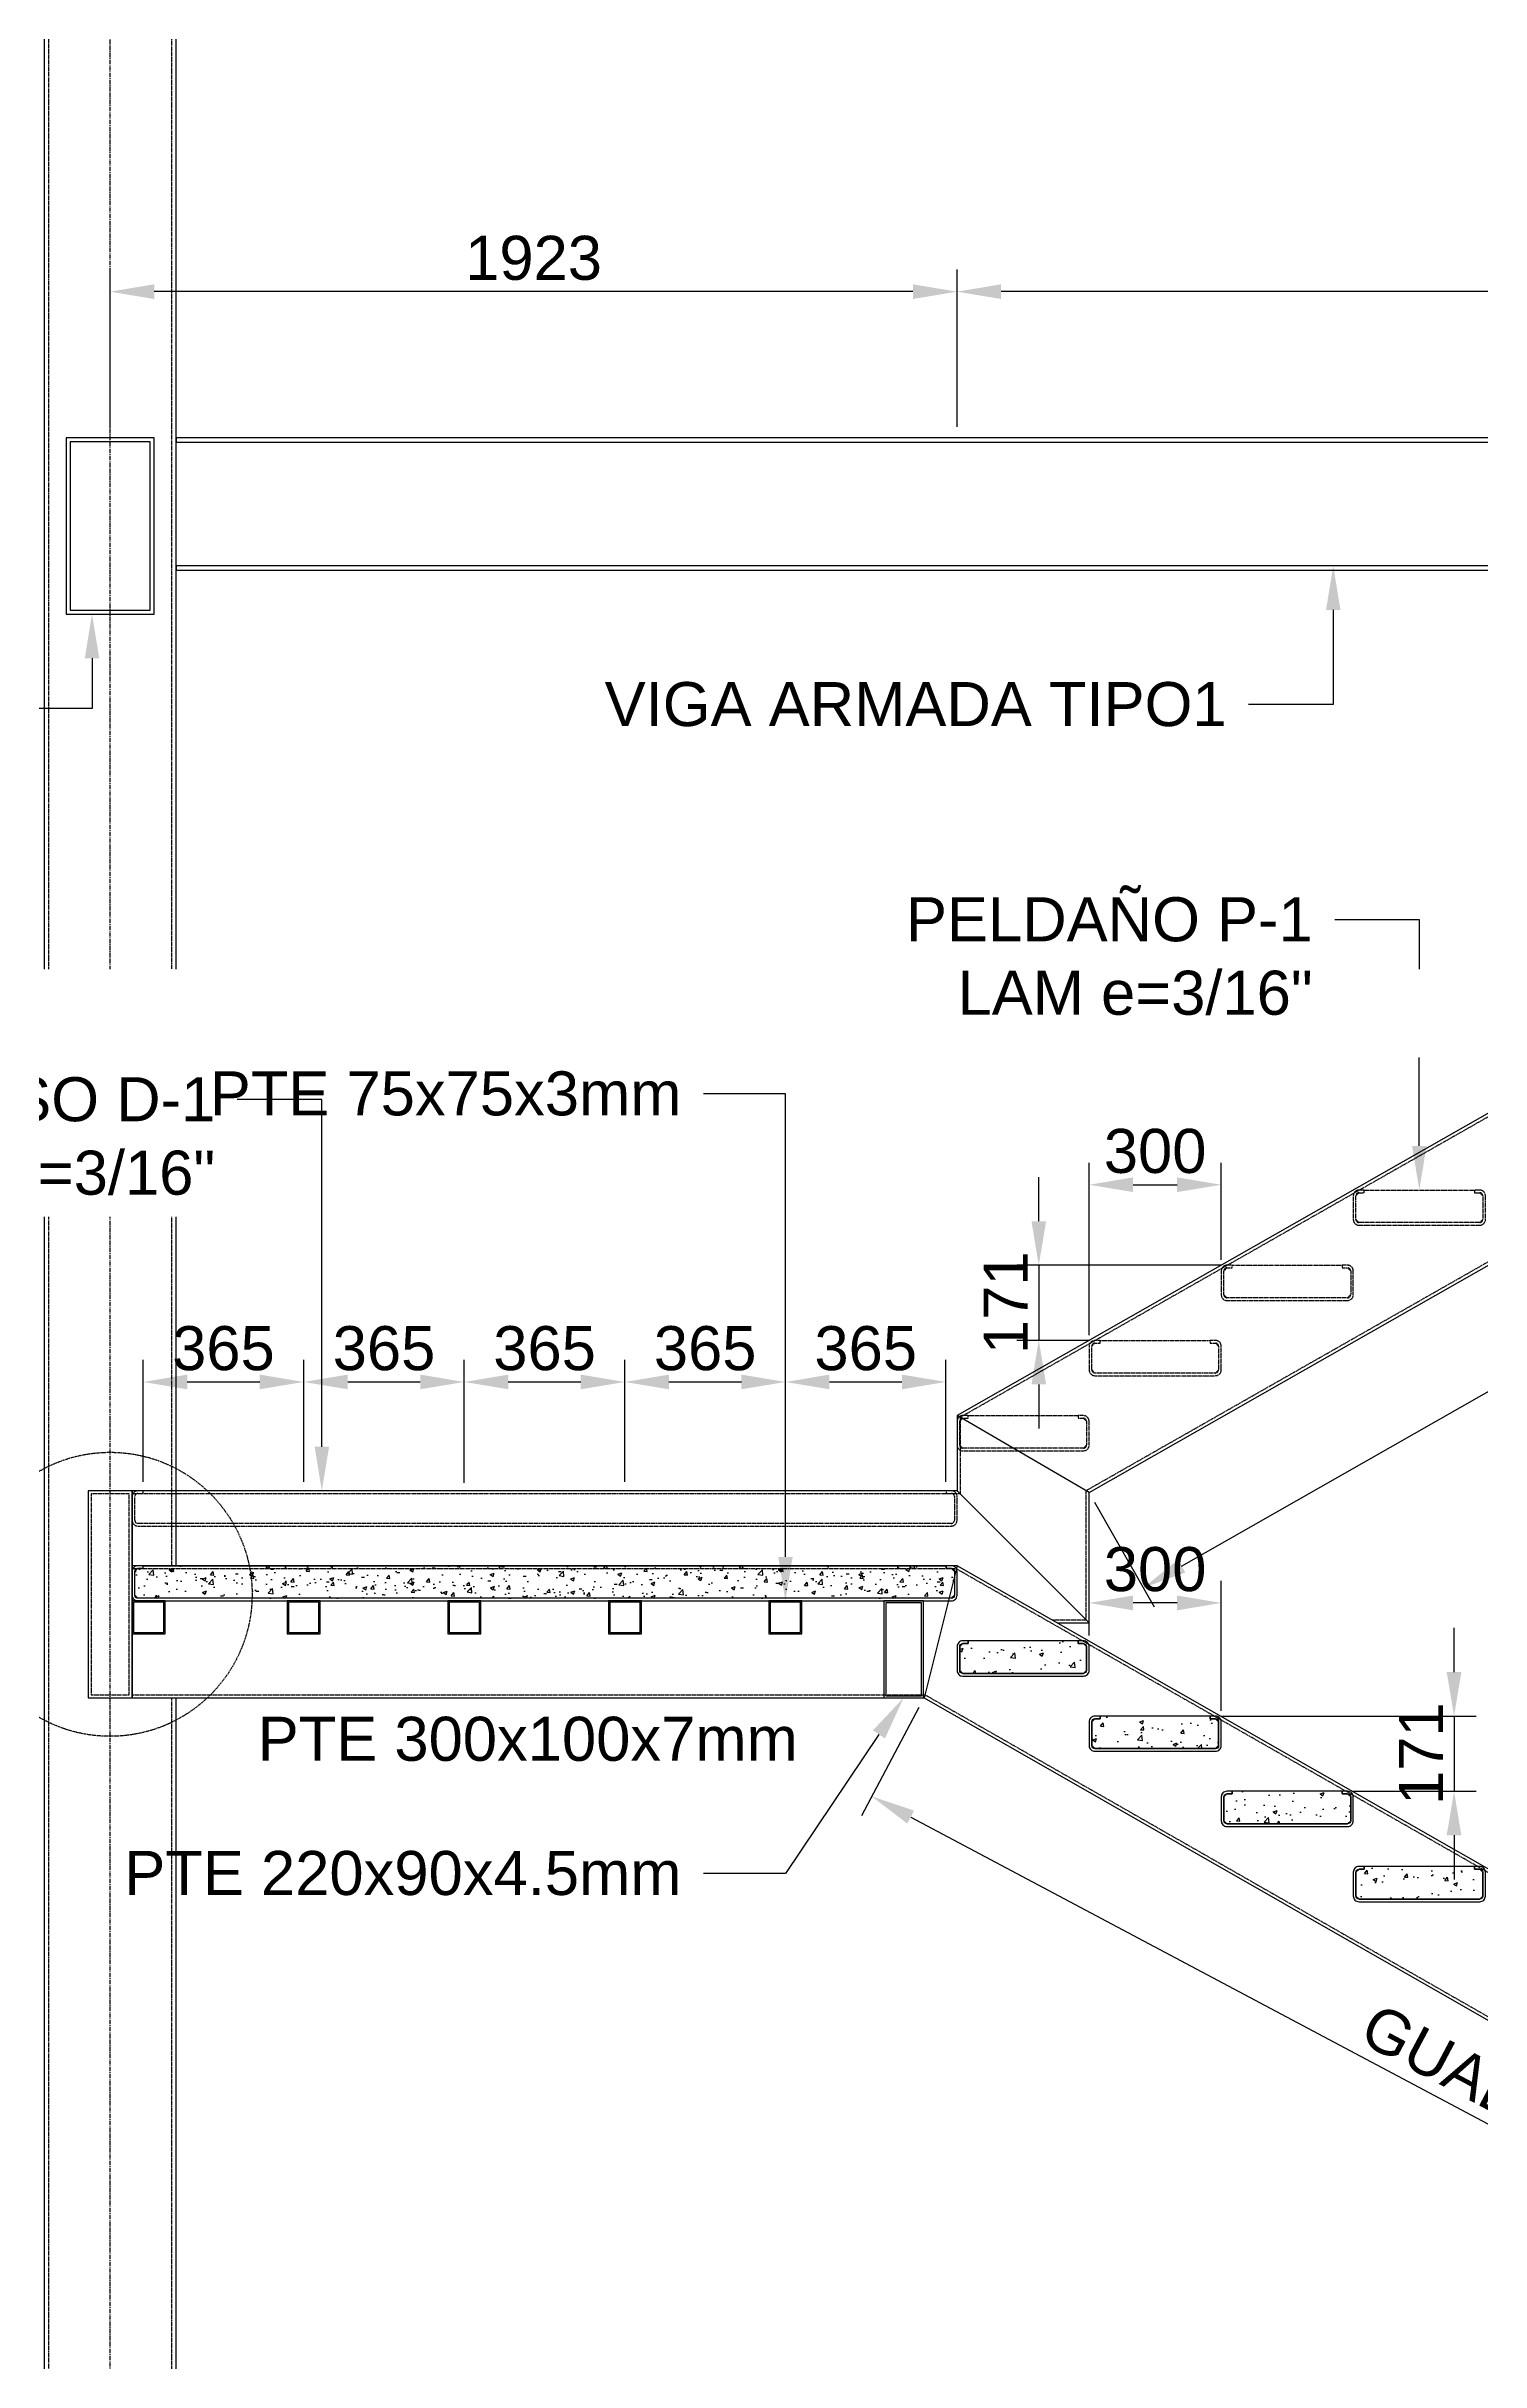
# Model space of a CAD drawing. Header units: millimetres. Extents: x -1367288 to 157996, y -18171 to 61708.
# Drawn here: x 1089 to 4347, y 10283 to 15539 of the extents above; entities that cross this region are included whole.
import ezdxf
from ezdxf import colors
from ezdxf.entities.mleader import LeaderData, LeaderLine
from ezdxf.math import Vec2, Vec3

# ---------------------------------------------------------------- set-up
doc = ezdxf.new("R2010")
doc.units = ezdxf.units.MM
doc.header["$LTSCALE"] = 0.3
doc.set_wipeout_variables(frame=1)
doc.linetypes.add('CENTER', pattern=[50.8, 31.75, -6.35, 6.35, -6.35])
doc.linetypes.add('HIDDEN', pattern=[9.525, 6.35, -3.175])
for name, color, linetype in [('SIM- PTE 220x90x4.5', 154, 'Continuous'), ('SIM-CONCRETO', 8, 'Continuous'), ('SIM-COTAS', 1, 'Continuous'), ('SIM-EJES', 8, 'CENTER'), ('SIM-OCULTOS', 8, 'HIDDEN'), ('SIM-PELDAÑOS', 5, 'Continuous'), ('SIM-PTE 300x1-4x150x3-8', 42, 'Continuous'), ('SIM-PTE 300x100x7', 213, 'Continuous'), ('SIM-PTE 300x300x10', 71, 'Continuous'), ('SIM-PTE 400x200x9', 64, 'Continuous'), ('SIM-PTE 75x75x3', 132, 'Continuous')]:
    doc.layers.add(name, color=color, linetype=linetype)
doc.styles.add('ARIAL EE', font='arial.ttf')
doc.styles.get("Standard").update_dxf_attribs({"font": 'arial.ttf'})
doc.dimstyles.new('EE 1_STANDAR', dxfattribs={"dimtxt": 2, "dimasz": 2, "dimexe": 1, "dimexo": 0.5, "dimgap": 0.5, "dimtad": 1, "dimdec": 0, "dimdsep": 46, "dimtxsty": 'ARIAL EE', "dimcen": 1.5, "dimclrd": 256, "dimclre": 256, "dimclrt": 2, "dimadec": 0, "dimazin": 0, "dimtfac": 1, "dimtdec": 0, "dimtix": 1, "dimtmove": 0, "dimatfit": 2, "dimfxl": 1, "dimlwd": -1, "dimlwe": -1, "dimarcsym": 0})

# ---------------------------------------------------------------- blocks, each defined once
blk = doc.blocks.new('*D146')
at = {"layer": 'SIM-COTAS', "transparency": 16777216}
for p, q in [((3157.3, 14675), (3157.3, 15032)), ((7058.5, 14675), (7058.5, 15032)), ((6958.5, 14982), (3257.3, 14982))]:
    blk.add_line(p, q, dxfattribs=at)
for points in [[(3257.3, 14998.7), (3257.3, 14965.3), (3157.3, 14982)], [(6958.5, 14998.7), (6958.5, 14965.3), (7058.5, 14982)]]:
    blk.add_solid(points, dxfattribs=at)
at = {"layer": 'SIM-COTAS', "color": 2, "transparency": 16777216, "insert": (5107.9, 15058.1), "char_height": 100, "attachment_point": 5, "style": 'ARIAL EE'}
blk.add_mtext('3901', dxfattribs=at)
blk = doc.blocks.new('*D147')
at = {"layer": 'SIM-COTAS', "transparency": 16777216}
for p, q in [((1233.9, 14675), (1233.9, 15032)), ((3157.3, 14675), (3157.3, 15032)), ((3057.3, 14982), (1333.9, 14982))]:
    blk.add_line(p, q, dxfattribs=at)
for points in [[(1333.9, 14998.7), (1333.9, 14965.3), (1233.9, 14982)], [(3057.3, 14998.7), (3057.3, 14965.3), (3157.3, 14982)]]:
    blk.add_solid(points, dxfattribs=at)
at = {"layer": 'SIM-COTAS', "color": 2, "transparency": 16777216, "insert": (2195.6, 15058.1), "char_height": 100, "attachment_point": 5, "style": 'ARIAL EE'}
blk.add_mtext('1923', dxfattribs=at)
blk = doc.blocks.new('*D161')
at = {"layer": 'SIM-COTAS', "transparency": 16777216}
for p, q in [((3457.3, 12613.3), (3457.3, 13004.7)), ((3757.3, 12784), (3757.3, 13004.7)), ((3557.3, 12954.7), (3657.3, 12954.7))]:
    blk.add_line(p, q, dxfattribs=at)
for points in [[(3557.3, 12971.4), (3557.3, 12938), (3457.3, 12954.7)], [(3657.3, 12971.4), (3657.3, 12938), (3757.3, 12954.7)]]:
    blk.add_solid(points, dxfattribs=at)
at = {"layer": 'SIM-COTAS', "color": 2, "transparency": 16777216, "insert": (3607.3, 13030.8), "char_height": 100, "attachment_point": 5, "style": 'ARIAL EE'}
blk.add_mtext('300', dxfattribs=at)
blk = doc.blocks.new('Peldaño 2')
at = {"layer": 'SIM-OCULTOS'}
blk.add_lwpolyline([(275, -6), (287, -6, -0.414214), (294, -13), (294, -67, -0.414214), (287, -74), (13, -74, -0.414214), (6, -67), (6, -13, -0.414214), (13, -6), (25, -6), (25, 0), (13, 0, 0.414214), (0, -13), (0, -67, 0.414214), (13, -80), (287, -80, 0.414214), (300, -67), (300, -13, 0.414214), (287, 0), (275, 0)], format="xyb", close=True, dxfattribs=at)
blk.add_lwpolyline([(25, 0), (275, 0), (275, -6), (287, -6), (294, -13), (294, -67), (287, -74), (13, -74), (6, -67), (6, -13), (13, -6), (25, -6), (25, 0)], dxfattribs=at)
blk = doc.blocks.new('Esc atras')
at = {"layer": 'SIM-OCULTOS', "elevation": 0.9}
blk.add_lwpolyline([(8293.8, 14642), (5676.5, 14643), (1780.5, 12426.6), (1780.5, 12253), (-100, 12253), (-100, 11967), (2066.5, 11967), (2066.5, 12260.3), (5752.2, 14357), (8293.8, 14357)], close=True, dxfattribs=at)
blk.add_lwpolyline([(1748.5, 12254), (1760.5, 12254, -0.414214), (1767.5, 12247), (1767.5, 12193, -0.414214), (1760.5, 12186), (-87, 12186, -0.414214), (-94, 12193), (-94, 12247, -0.414214), (-87, 12254), (-75, 12254), (-75, 12260), (-87, 12260, 0.414214), (-100, 12247), (-100, 12193, 0.414214), (-87, 12180), (1760.5, 12180, 0.414214), (1773.5, 12193), (1773.5, 12247, 0.414214), (1760.5, 12260), (1748.5, 12260)], format="xyb", close=True, dxfattribs=at)
at = {"layer": 'SIM-PTE 300x100x7'}
for p, q in [((2073.5, 12256.2, 0.9), (1773.5, 12430.7, 0.9)), ((1773.5, 12260, 6.7), (2073.5, 11960, 6.7))]:
    blk.add_line(p, q, dxfattribs=at)
at = {"layer": 'SIM-PTE 300x100x7', "elevation": 0.9}
blk.add_lwpolyline([(8293.8, 14650), (5674.7, 14650), (1773.5, 12430.7), (1773.5, 12260), (-100, 12260), (-100, 11960), (2073.5, 11960), (2073.5, 12256.2), (5754, 14350), (8293.8, 14350), (8293.8, 14650)], dxfattribs=at)
for p in [(2673.5, 12942.7, 0.9), (2373.5, 12772, 0.9), (2073.5, 12601.3, 0.9), (1773.5, 12430.7, 0.9)]:
    blk.add_blockref('Peldaño 2', p)
blk = doc.blocks.new('Peldaño 1')
at = {"layer": 'SIM-CONCRETO'}
h = blk.add_hatch(dxfattribs=at)
h.set_pattern_fill('AR-CONC', color=256, scale=0.5)
h.paths.add_polyline_path([(-25, 0), (-275, 0), (-275, -6), (-287, -6), (-294, -13), (-294, -67), (-287, -74), (-13, -74), (-6, -67), (-6, -13), (-13, -6), (-25, -6)])
blk.add_lwpolyline([(-25, 0), (-275, 0), (-275, -6), (-287, -6), (-294, -13), (-294, -67), (-287, -74), (-13, -74), (-6, -67), (-6, -13), (-13, -6), (-25, -6), (-25, 0)], dxfattribs=at)
at = {"layer": 'SIM-PELDAÑOS'}
blk.add_lwpolyline([(-25, -6), (-13, -6, -0.414214), (-6, -13), (-6, -67, -0.414214), (-13, -74), (-287, -74, -0.414214), (-294, -67), (-294, -13, -0.414214), (-287, -6), (-275, -6), (-275, 0), (-287, 0, 0.414214), (-300, -13), (-300, -67, 0.414214), (-287, -80), (-13, -80, 0.414214), (0, -67), (0, -13, 0.414214), (-13, 0), (-25, 0)], format="xyb", close=True, dxfattribs=at)
blk = doc.blocks.new('Esc adelante')
blk.add_wipeout([(-100, 12090), (1773.5, 12090), (5673.5, 9864.7), (5673.5, 9700), (8293.8, 9700), (8293.8, 9400), (5373.5, 9400), (5373.5, 9690.3), (1698.8, 11790), (-100, 11790)]).translate(0, 0, -0.6)
at = {"layer": 'SIM-CONCRETO'}
h = blk.add_hatch(dxfattribs=at)
h.set_pattern_fill('AR-CONC', color=256, scale=0.5)
h.set_pattern_definition([(50, (-6073.49, 2390), (91.09233, -7.96954), [9.525, -104.775]), (355, (-6073.49, 2390), (-17.6217, 95.5284), [7.62, -83.8203]), (100.45144, (-6065.9, 2389.34), (73.4706, 87.5589), [8.095, -89.0451]), (46.1842, (-6073.49, 2415.4), (135.5395, -21.0212), [14.2875, -157.1625]), (96.6356, (-6062.2, 2413.65), (118.702, 123.713), [12.1425, -133.5678]), (351.1842, (-6073.49, 2415.4), (118.702, 123.713), [11.43, -125.7299]), (21, (-6060.79, 2409.05), (75.8072, -51.1326), [9.525, -104.775]), (326, (-6060.79, 2409.05), (30.901, 92.094), [7.62, -83.82]), (71.45144, (-6054.47, 2404.79), (106.7082, 40.9614), [8.095, -89.045]), (37.5, (-6073.49, 2390), (1.5443, 42.27752), [0, -82.804, 0, -85.09, 0, -84.1375]), (7.5, (-6073.49, 2390), (33.40983, 50.09029), [0, -48.514, 0, -80.899, 0, -32.0675]), (327.5, (-6101.81, 2390), (67.7953, -2.86437), [0, -31.75, 0, -99.06, 0, -131.445]), (317.5, (-6114.51, 2390), (74.0646, 12.71325), [0, -41.275, 0, -65.786, 0, -93.345])])
h.paths.add_polyline_path([(-87, 12016), (-94, 12023), (-94, 12077), (-87, 12084), (-75, 12084), (-75, 12090), (1748.5, 12090), (1748.5, 12084), (1760.5, 12084), (1767.5, 12077), (1767.5, 12023), (1760.5, 12016)])
at = {"layer": 'SIM- PTE 220x90x4.5'}
for points in [[(1697, 11790), (1697, 12010), (1607, 12010), (1607, 11790)], [(1692.5, 11794.5), (1692.5, 12005.5), (1611.5, 12005.5), (1611.5, 11794.5)]]:
    blk.add_lwpolyline(points, close=True, dxfattribs=at)
at = {"layer": 'SIM-OCULTOS'}
for points, elevation in [([(-193, 11797), (-107, 11797), (-107, 12253), (-193, 12253)], 0.9), ([(-100, 12082.9), (-100, 11797), (1700.5, 11797), (5380.5, 9694.4), (5380.5, 9407), (8293.8, 9407), (8293.8, 9693), (5666.5, 9693), (5666.5, 9860.7), (1771.7, 12082.9)], -0.6)]:
    blk.add_lwpolyline(points, close=True, dxfattribs=dict(at, elevation=elevation))
at = {"layer": 'SIM-PELDAÑOS', "elevation": -0.6}
blk.add_lwpolyline([(1748.5, 12084), (1760.5, 12084, -0.414214), (1767.5, 12077), (1767.5, 12023, -0.414214), (1760.5, 12016), (-87, 12016, -0.414214), (-94, 12023), (-94, 12077, -0.414214), (-87, 12084), (-75, 12084), (-75, 12090), (-87, 12090, 0.414214), (-100, 12077), (-100, 12023, 0.414214), (-87, 12010), (1760.5, 12010, 0.414214), (1773.5, 12023), (1773.5, 12077, 0.414214), (1760.5, 12090), (1748.5, 12090)], format="xyb", close=True, dxfattribs=at)
at = {"layer": 'SIM-PTE 300x100x7'}
blk.add_line((1773.5, 12090, 1.5), (1698.8, 11790, 1.5), dxfattribs=at)
at = {"layer": 'SIM-PTE 300x100x7', "elevation": 0.9}
blk.add_lwpolyline([(-200, 11790), (-100, 11790), (-100, 12260), (-200, 12260)], close=True, dxfattribs=at)
at = {"layer": 'SIM-PTE 300x100x7', "elevation": -0.6}
blk.add_lwpolyline([(-100, 12090), (-100, 11790), (1698.8, 11790), (5373.5, 9690.3), (5373.5, 9400), (8293.8, 9400), (8293.8, 9700), (5673.5, 9700), (5673.5, 9864.7), (1773.5, 12090), (-100, 12090)], dxfattribs=at)
at = {"layer": 'SIM-PTE 75x75x3', "elevation": -0.6}
for points in [[(-100, 11935), (-25, 11935), (-25, 12010), (-100, 12010)], [(-97, 11938), (-28, 11938), (-28, 12007), (-97, 12007)], [(252.2, 11935), (327.2, 11935), (327.2, 12010), (252.2, 12010)], [(255.2, 11938), (324.2, 11938), (324.2, 12007), (255.2, 12007)], [(616.9, 11935), (691.9, 11935), (691.9, 12010), (616.9, 12010)], [(619.9, 11938), (688.9, 11938), (688.9, 12007), (619.9, 12007)], [(981.6, 11935), (1056.6, 11935), (1056.6, 12010), (981.6, 12010)], [(984.6, 11938), (1053.6, 11938), (1053.6, 12007), (984.6, 12007)], [(1346.3, 11935), (1421.3, 11935), (1421.3, 12010), (1346.3, 12010)], [(1349.3, 11938), (1418.3, 11938), (1418.3, 12007), (1349.3, 12007)]]:
    blk.add_lwpolyline(points, close=True, dxfattribs=at)
for p in [(2073.5, 11919.3, -0.5), (2373.5, 11748.6, -0.5), (2673.5, 11577.9, -0.5), (2973.5, 11407.1, -0.4)]:
    blk.add_blockref('Peldaño 1', p)
blk = doc.blocks.new('*D213')
at = {"layer": 'SIM-COTAS', "transparency": 16777216}
for p, q in [((7150.2, 14328.3), (7285.8, 14090)), ((3667.4, 12089.1), (7174.1, 14084)), ((3469.7, 12234.5), (3605.2, 11996.2))]:
    blk.add_line(p, q, dxfattribs=at)
for points in [[(7165.9, 14098.5), (7182.4, 14069.5), (7261, 14133.5)], [(3659.2, 12103.6), (3675.7, 12074.6), (3580.5, 12039.7)]]:
    blk.add_solid(points, dxfattribs=at)
at = {"layer": 'SIM-COTAS', "color": 2, "transparency": 16777216, "insert": (5382.8, 13153.3), "char_height": 100, "attachment_point": 5, "rotation": 29.6351, "style": 'ARIAL EE'}
blk.add_mtext('GUALDERA PTE 300x100x7mm', dxfattribs=at)
blk = doc.blocks.new('*D216')
at = {"layer": 'SIM-COTAS', "transparency": 16777216}
for p, q in [((3070.9, 11767.9), (2940.3, 11522)), ((3052.1, 11519.3), (6850.2, 9502.1)), ((7045.6, 9656.9), (6915, 9411))]:
    blk.add_line(p, q, dxfattribs=at)
for points in [[(3059.9, 11534), (3044.3, 11504.6), (2963.8, 11566.2)], [(6858, 9516.8), (6842.3, 9487.4), (6938.5, 9455.2)]]:
    blk.add_solid(points, dxfattribs=at)
at = {"layer": 'SIM-COTAS', "color": 2, "transparency": 16777216, "insert": (4987.1, 10578.5), "char_height": 100, "attachment_point": 5, "rotation": 332.0267, "style": 'ARIAL EE'}
blk.add_mtext('GUALDERA PTE 300x100x7mm', dxfattribs=at)
blk = doc.blocks.new('*D224')
at = {"layer": 'SIM-COTAS', "color": 2, "transparency": 16777216, "insert": (2182.4, 11696.3), "char_height": 100, "width": 1246.096, "attachment_point": 5, "style": 'ARIAL EE', "bg_fill": 3, "box_fill_scale": 1.1, "bg_fill_color": 256, "bg_fill_true_color": 13158600, "bg_fill_transparency": 0}
blk.add_mtext('PTE 300x100x7mm', dxfattribs=at)
blk = doc.blocks.new('*D282')
at = {"layer": 'SIM-COTAS', "transparency": 16777216}
for p, q in [((1308.9, 12280), (1308.9, 12557)), ((1673.5, 12280), (1673.5, 12557)), ((1408.9, 12507), (1573.5, 12507))]:
    blk.add_line(p, q, dxfattribs=at)
for points in [[(1408.9, 12523.7), (1408.9, 12490.4), (1308.9, 12507)], [(1573.5, 12523.7), (1573.5, 12490.4), (1673.5, 12507)]]:
    blk.add_solid(points, dxfattribs=at)
at = {"layer": 'SIM-COTAS', "color": 2, "transparency": 16777216, "insert": (1491.2, 12583.1), "char_height": 100, "attachment_point": 5, "style": 'ARIAL EE'}
blk.add_mtext('365', dxfattribs=at)
blk = doc.blocks.new('*D283')
at = {"layer": 'SIM-COTAS', "transparency": 16777216}
for p, q in [((1673.5, 12280), (1673.5, 12557)), ((2038.2, 12278), (2038.2, 12557)), ((1773.5, 12507), (1938.2, 12507))]:
    blk.add_line(p, q, dxfattribs=at)
for points in [[(1773.5, 12523.7), (1773.5, 12490.4), (1673.5, 12507)], [(1938.2, 12523.7), (1938.2, 12490.4), (2038.2, 12507)]]:
    blk.add_solid(points, dxfattribs=at)
at = {"layer": 'SIM-COTAS', "color": 2, "transparency": 16777216, "insert": (1855.9, 12583.1), "char_height": 100, "attachment_point": 5, "style": 'ARIAL EE'}
blk.add_mtext('365', dxfattribs=at)
blk = doc.blocks.new('*D284')
at = {"layer": 'SIM-COTAS', "transparency": 16777216}
for p, q in [((2038.2, 12278), (2038.2, 12557)), ((2402.9, 12280), (2402.9, 12557)), ((2138.2, 12507), (2302.9, 12507))]:
    blk.add_line(p, q, dxfattribs=at)
for points in [[(2138.2, 12523.7), (2138.2, 12490.4), (2038.2, 12507)], [(2302.9, 12523.7), (2302.9, 12490.4), (2402.9, 12507)]]:
    blk.add_solid(points, dxfattribs=at)
at = {"layer": 'SIM-COTAS', "color": 2, "transparency": 16777216, "insert": (2220.6, 12583.1), "char_height": 100, "attachment_point": 5, "style": 'ARIAL EE'}
blk.add_mtext('365', dxfattribs=at)
blk = doc.blocks.new('*D285')
at = {"layer": 'SIM-COTAS', "transparency": 16777216}
for p, q in [((2402.9, 12280), (2402.9, 12557)), ((2767.6, 12280), (2767.6, 12557)), ((2502.9, 12507), (2667.6, 12507))]:
    blk.add_line(p, q, dxfattribs=at)
for points in [[(2502.9, 12523.7), (2502.9, 12490.4), (2402.9, 12507)], [(2667.6, 12523.7), (2667.6, 12490.4), (2767.6, 12507)]]:
    blk.add_solid(points, dxfattribs=at)
at = {"layer": 'SIM-COTAS', "color": 2, "transparency": 16777216, "insert": (2585.3, 12583.1), "char_height": 100, "attachment_point": 5, "style": 'ARIAL EE'}
blk.add_mtext('365', dxfattribs=at)
blk = doc.blocks.new('*D286')
at = {"layer": 'SIM-COTAS', "transparency": 16777216}
for p, q in [((2767.6, 12280), (2767.6, 12557)), ((3132.3, 12280), (3132.3, 12557)), ((2867.6, 12507), (3032.3, 12507))]:
    blk.add_line(p, q, dxfattribs=at)
for points in [[(2867.6, 12523.7), (2867.6, 12490.4), (2767.6, 12507)], [(3032.3, 12523.7), (3032.3, 12490.4), (3132.3, 12507)]]:
    blk.add_solid(points, dxfattribs=at)
at = {"layer": 'SIM-COTAS', "color": 2, "transparency": 16777216, "insert": (2950, 12583.1), "char_height": 100, "attachment_point": 5, "style": 'ARIAL EE'}
blk.add_mtext('365', dxfattribs=at)
blk = doc.blocks.new('*D287')
at = {"layer": 'SIM-COTAS', "transparency": 16777216}
for p, q in [((3343, 12872), (3343, 12972)), ((3757.3, 12772), (3293, 12772)), ((3343, 12772), (3343, 12601.3)), ((3458.5, 12601.3), (3293, 12601.3)), ((3343, 12501.3), (3343, 12401.3))]:
    blk.add_line(p, q, dxfattribs=at)
for points in [[(3326.4, 12872), (3359.7, 12872), (3343, 12772)], [(3326.4, 12501.3), (3359.7, 12501.3), (3343, 12601.3)]]:
    blk.add_solid(points, dxfattribs=at)
at = {"layer": 'SIM-COTAS', "color": 2, "transparency": 16777216, "insert": (3267.8, 12686.7), "char_height": 100, "attachment_point": 5, "rotation": 90, "style": 'ARIAL EE'}
blk.add_mtext('171', dxfattribs=at)
blk = doc.blocks.new('*D697')
at = {"layer": 'SIM-COTAS', "transparency": 16777216}
for p, q in [((4286.2, 11848.6), (4286.2, 11948.6)), ((3757.3, 11748.6), (4336.2, 11748.6)), ((4286.2, 11748.6), (4286.2, 11577.9)), ((4057.3, 11577.9), (4336.2, 11577.9)), ((4286.2, 11477.9), (4286.2, 11377.9))]:
    blk.add_line(p, q, dxfattribs=at)
for points in [[(4269.5, 11848.6), (4302.9, 11848.6), (4286.2, 11748.6)], [(4269.5, 11477.9), (4302.9, 11477.9), (4286.2, 11577.9)]]:
    blk.add_solid(points, dxfattribs=at)
at = {"layer": 'SIM-COTAS', "color": 2, "transparency": 16777216, "insert": (4211, 11663.2), "char_height": 100, "attachment_point": 5, "rotation": 90, "style": 'ARIAL EE'}
blk.add_mtext('171', dxfattribs=at)
blk = doc.blocks.new('*D698')
at = {"layer": 'SIM-COTAS', "transparency": 16777216}
for p, q in [((3457.3, 11931.3), (3457.3, 12055.4)), ((3757.3, 11760.6), (3757.3, 12055.4)), ((3657.3, 12005.4), (3557.3, 12005.4))]:
    blk.add_line(p, q, dxfattribs=at)
for points in [[(3557.3, 12022.1), (3557.3, 11988.7), (3457.3, 12005.4)], [(3657.3, 12022.1), (3657.3, 11988.7), (3757.3, 12005.4)]]:
    blk.add_solid(points, dxfattribs=at)
at = {"layer": 'SIM-COTAS', "color": 2, "transparency": 16777216, "insert": (3607.3, 12081.5), "char_height": 100, "attachment_point": 5, "style": 'ARIAL EE'}
blk.add_mtext('300', dxfattribs=at)

msp = doc.modelspace()

# ---------------------------------------------------------------- linework, layer by layer
at = {"layer": 'SIM-OCULTOS', "elevation": 0.6}
msp.add_lwpolyline([(1093.9, 0), (1373.9, 0), (1373.7, 17763.1), (1093.9, 17770.9)], close=True, dxfattribs=at)
at = {"layer": 'SIM-PTE 300x1-4x150x3-8', "elevation": 2.1}
for points in [[(1383.9, 14640.5), (7041.8, 14640.5), (7058.5, 14650), (1383.9, 14650)], [(1383.9, 14350), (6531.2, 14350), (6547.9, 14359.5), (1383.9, 14359.5)]]:
    msp.add_lwpolyline(points, close=True, dxfattribs=at)
at = {"layer": 'SIM-PTE 300x300x10', "elevation": 0.6}
msp.add_lwpolyline([(1083.9, 0), (1383.9, 0), (1383.7, 17763.2), (1083.9, 17770.7)], close=True, dxfattribs=at)
at = {"layer": 'SIM-PTE 400x200x9', "elevation": 2.1}
for points in [[(1133.9, 14650), (1133.9, 14250), (1333.9, 14250), (1333.9, 14650)], [(1142.9, 14641), (1142.9, 14259), (1324.9, 14259), (1324.9, 14641)]]:
    msp.add_lwpolyline(points, close=True, dxfattribs=at)

# ---------------------------------------------------------------- block references
msp.add_blockref('Esc atras', (1383.9, 0, 0.6))

# ---------------------------------------------------------------- dimensions: what is measured, and where the dimension line sits
at = {"layer": 'SIM-COTAS'}
for base, p1, p2, picture, middle in [((1233.9, 14982), (3157.3, 14650, 1.5), (1233.9, 14650, 2.1), '*D147', (2195.6, 15058.1)), ((3157.3, 14982), (7058.5, 14650, 1.5), (3157.3, 14650, 1.5), '*D146', (5107.9, 15058.1)), ((3757.3, 12954.7), (3457.3, 12588.3, 1.5), (3757.3, 12759, 1.5), '*D161', (3607.3, 13030.8))]:
    dim = msp.add_linear_dim(base=base, p1=p1, p2=p2, dimstyle='EE 1_STANDAR', dxfattribs=at)
    dim.commit()
    dim.dimension.update_dxf_attribs({"geometry": picture, "text_midpoint": middle})
dim = msp.add_linear_dim(base=(3343, 12601.3), p1=(3782.3, 12772, 1.5), p2=(3483.5, 12601.3, 1.5), angle=90, dimstyle='EE 1_STANDAR', dxfattribs=at)
dim.commit()
dim.dimension.update_dxf_attribs({"geometry": '*D287', "text_midpoint": (3267.8, 12686.7)})

# ---------------------------------------------------------------- leaders
at = {"layer": 'SIM-COTAS', "linetype": 'Continuous'}
ml = msp.add_multileader_mtext('Standard', dxfattribs=at)
ml.set_content('\\A1;{\\C2;COLUMNA\\PPTE 300x300x10mm}', color=256)
ml.set_leader_properties()
ml.build(insert=Vec2(0, 0))
ml.multileader.update_dxf_attribs({"dogleg_length": 0.0025, "arrow_head_size": 100, "scale": 50})
ctx = ml.context
ctx.base_point, ctx.scale, ctx.char_height, ctx.arrow_head_size, ctx.landing_gap_size, ctx.plane_origin = Vec3(-14168.4, 15241.2, -2.4), 50, 100, 100, 50, Vec3(-17561.4, -408, -2.4)
notes = []
notes.append((ctx, [(0, (1, 1, 0), (-14245.6, 15241.2, -2.4), (1, 0), 77.3, [(0, [(-14456.5, 15241.2, -2.4)], 0, [])])]))
ctx.mtext.insert, ctx.mtext.width, ctx.mtext.defined_height, ctx.mtext.flow_direction = Vec3(-14118.4, 15292.1, -2.4), 1318.047, 411.1, 5
ml = msp.add_multileader_mtext('Standard', dxfattribs=at)
ml.set_content('\\A1;{\\C2;VIGA ARMADA TIPO1}', color=256)
ml.set_leader_properties()
ml.build(insert=Vec2(0, 0))
ml.multileader.update_dxf_attribs({"dogleg_length": 0.0025, "arrow_head_size": 100, "scale": 50})
ctx = ml.context
ctx.base_point, ctx.scale, ctx.char_height, ctx.arrow_head_size, ctx.landing_gap_size, ctx.plane_origin = Vec3(2749.7, 14045, 2.1), 50, 100, 100, 50, Vec3(8039.9, -1915.6, 2.1)
ctx.text_align_type = 2
notes.append((ctx, [(0, (1, 1, 0), (4011.9, 14045, 2.1), (-1, 0), 192.2, [(0, [(4011.8, 14359.5, 2.1)], 0, [])])]))
ctx.mtext.insert, ctx.mtext.rotation, ctx.mtext.width, ctx.mtext.defined_height, ctx.mtext.alignment, ctx.mtext.flow_direction = Vec3(3769.7, 14095.8, 2.1), 6.283185, 1051.855, 411.1, 3, 5
ml = msp.add_multileader_mtext('Standard', dxfattribs=at)
ml.set_content('\\A1;{\\C2;VIGA ARMADA TIPO1}', color=256)
ml.set_leader_properties()
ml.build(insert=Vec2(0, 0))
ml.multileader.update_dxf_attribs({"dogleg_length": 0.0025, "arrow_head_size": 100, "scale": 50})
ctx = ml.context
ctx.base_point, ctx.scale, ctx.char_height, ctx.arrow_head_size, ctx.landing_gap_size, ctx.plane_origin = Vec3(8489.2, 13910.1, 2.1), 50, 100, 100, 50, Vec3(13779.4, -1925.1, 2.1)
ctx.text_align_type = 2
notes.append((ctx, [(0, (1, 1, 0), (9751.3, 13910.1, 2.1), (-1, 0), 192.2, [(0, [(9751.2, 14350, 2.1)], 0, [])])]))
ctx.mtext.insert, ctx.mtext.rotation, ctx.mtext.width, ctx.mtext.defined_height, ctx.mtext.alignment, ctx.mtext.flow_direction = Vec3(9509.1, 13960.9, 2.1), 6.283185, 1051.855, 411.1, 3, 5
ml = msp.add_multileader_mtext('Standard', dxfattribs=at)
ml.set_content('\\A1;\\pxt10;{\\C2;PTE 400x200x9mm}', color=256)
ml.set_leader_properties()
ml.build(insert=Vec2(0, 0))
ml.multileader.update_dxf_attribs({"dogleg_length": 0.0025, "arrow_head_size": 100, "scale": 50})
ctx = ml.context
ctx.base_point, ctx.scale, ctx.char_height, ctx.arrow_head_size, ctx.landing_gap_size, ctx.plane_origin = Vec3(-5, 14035.5, 2.1), 50, 100, 100, 50, Vec3(5220.8, -1925.1, 2.1)
ctx.text_align_type = 2
notes.append((ctx, [(0, (1, 1, 0), (1192.8, 14035.5, 2.1), (-1, 0), 192.2, [(0, [(1192.7, 14250, 2.1)], 0, [])])]))
ctx.mtext.insert, ctx.mtext.rotation, ctx.mtext.width, ctx.mtext.defined_height, ctx.mtext.alignment, ctx.mtext.flow_direction = Vec3(950.6, 14086.3, 2.1), 6.283185, 1051.855, 411.1, 3, 5
ml = msp.add_multileader_mtext('Standard', dxfattribs=at)
ml.set_content('\\A1;{\\C2;PELDAÑO P-1\\PLAM e=3/16"}', color=256)
ml.set_leader_properties()
ml.build(insert=Vec2(0, 0))
ml.multileader.update_dxf_attribs({"dogleg_length": 0.0025, "arrow_head_size": 100, "scale": 50})
ctx = ml.context
ctx.base_point, ctx.scale, ctx.char_height, ctx.arrow_head_size, ctx.landing_gap_size, ctx.plane_origin = Vec3(3027.8, 13556.4, 1.5), 50, 100, 100, 50, Vec3(8235.5, -1818.6, 1.5)
ctx.text_align_type = 2
notes.append((ctx, [(0, (1, 1, 0), (4207.4, 13556.4, 1.5), (-1, 0), 192.2, [(0, [(4207.3, 12942.7, 1.5)], 0, [])])]))
ctx.mtext.insert, ctx.mtext.rotation, ctx.mtext.width, ctx.mtext.defined_height, ctx.mtext.alignment, ctx.mtext.flow_direction = Vec3(3965.2, 13607.3, 1.5), 6.283185, 1175.144, 411.1, 3, 5
for ctx, leaders in notes:
    for number, flags, end, landing, length, lines in leaders:
        leader = LeaderData()
        leader.index, (leader.has_last_leader_line, leader.has_dogleg_vector, leader.attachment_direction) = number, flags
        leader.last_leader_point, leader.dogleg_vector, leader.dogleg_length = Vec3(end), Vec3(landing), length
        for number, points, colour, breaks in lines:
            line = LeaderLine()
            line.index, line.vertices, line.color, line.breaks = number, Vec3.list(points), colors.encode_raw_color(colour), breaks
            leader.lines.append(line)
        ctx.leaders.append(leader)

# ---------------------------------------------------------------- next in the draw order: block references
msp.add_blockref('Esc adelante', (1383.9, 0, 0.6))

# ---------------------------------------------------------------- next in the draw order: hatches: boundary and pattern name
at = {"layer": 'SIM-CONCRETO'}
h = msp.add_hatch(dxfattribs=at)
h.set_pattern_fill('AR-CONC', color=256, scale=0.5)
h.set_pattern_definition([(50, (-4689.64, 2390), (91.09233, -7.96954), [9.525, -104.775]), (355, (-4689.64, 2390), (-17.6217, 95.5284), [7.62, -83.8203]), (100.45144, (-4682.05, 2389.34), (73.4706, 87.5589), [8.095, -89.0451]), (46.1842, (-4689.64, 2415.4), (135.5395, -21.0212), [14.2875, -157.1625]), (96.6356, (-4678.34, 2413.65), (118.702, 123.713), [12.1425, -133.5678]), (351.1842, (-4689.64, 2415.4), (118.702, 123.713), [11.43, -125.7299]), (21, (-4676.94, 2409.05), (75.8072, -51.1326), [9.525, -104.775]), (326, (-4676.94, 2409.05), (30.901, 92.094), [7.62, -83.82]), (71.45144, (-4670.62, 2404.79), (106.7082, 40.9614), [8.095, -89.045]), (37.5, (-4689.64, 2390), (1.5443, 42.27752), [0, -82.804, 0, -85.09, 0, -84.1375]), (7.5, (-4689.64, 2390), (33.40983, 50.09029), [0, -48.514, 0, -80.899, 0, -32.0675]), (327.5, (-4717.96, 2390), (67.7953, -2.86437), [0, -31.75, 0, -99.06, 0, -131.445]), (317.5, (-4730.66, 2390), (74.0646, 12.71325), [0, -41.275, 0, -65.786, 0, -93.345])])
h.paths.add_polyline_path([(1296.9, 12016), (1289.9, 12023), (1289.9, 12077), (1296.9, 12084), (1308.9, 12084), (1308.9, 12090), (3132.3, 12090), (3132.3, 12084), (3144.3, 12084), (3151.3, 12077), (3151.3, 12023), (3144.3, 12016)])

# ---------------------------------------------------------------- next in the draw order: linework, layer by layer
msp.add_lwpolyline([(1296.9, 12016), (1289.9, 12023), (1289.9, 12077), (1296.9, 12084), (1308.9, 12084), (1308.9, 12090), (3132.3, 12090), (3132.3, 12084), (3144.3, 12084), (3151.3, 12077), (3151.3, 12023), (3144.3, 12016), (1296.9, 12016)], dxfattribs=at)
at = {"layer": 'SIM-EJES'}
msp.add_line((1233.9, 0, 0.6), (1233.9, 18394.7, 0.6), dxfattribs=at)

# ---------------------------------------------------------------- next in the draw order: dimensions: what is measured, and where the dimension line sits
at = {"layer": 'SIM-COTAS'}
for p1, p2, distance, picture, middle in [((3457.3, 12256.2, 1.5), (7137.9, 14350, 1.5), -249.1, '*D213', (5382.8, 13153.3)), ((3082.6, 11790, 0.6), (7057.3, 9679, 0.6), -253.4, '*D216', (4987.1, 10578.5))]:
    dim = msp.add_aligned_dim(p1=p1, p2=p2, distance=distance, text='GUALDERA PTE 300x100x7mm', dimstyle='EE 1_STANDAR', dxfattribs=at)
    dim.commit()
    dim.dimension.update_dxf_attribs({"geometry": picture, "text_midpoint": middle})
for base, p1, p2, picture, middle in [((2402.9, 12507, 2.1), (2038.2, 12253, 1.5), (2402.9, 12255, 1.5), '*D284', (2220.6, 12583.1, 2.1)), ((2767.6, 12507, 2.1), (2402.9, 12255, 1.5), (2767.6, 12255, 1.5), '*D285', (2585.3, 12583.1, 2.1)), ((3132.3, 12507, 2.1), (2767.6, 12255, 1.5), (3132.3, 12255, 1.5), '*D286', (2950, 12583.1, 2.1)), ((3457.3, 12005.4, -7.7), (3757.3, 11735.6, 0.1), (3457.3, 11906.3, 0), '*D698', (3607.3, 12081.5, -7.7))]:
    dim = msp.add_linear_dim(base=base, p1=p1, p2=p2, dimstyle='EE 1_STANDAR', dxfattribs=at)
    dim.commit()
    dim.dimension.update_dxf_attribs({"geometry": picture, "text_midpoint": middle})
dim = msp.add_linear_dim(base=(4286.2, 11577.9, -9.3), p1=(3732.3, 11748.6, 0.1), p2=(4032.3, 11577.9, 0.1), angle=90, dimstyle='EE 1_STANDAR', dxfattribs=at)
dim.commit()
dim.dimension.update_dxf_attribs({"geometry": '*D697', "text_midpoint": (4211, 11663.2, -9.3)})

# ---------------------------------------------------------------- next in the draw order: dimensions: what is measured, and where the dimension line sits
dim = msp.add_linear_dim(base=(3080.9, 11620.2, -0.9), p1=(1283.9, 11790, 0.6), p2=(3080.9, 11790, 1.2), text='PTE 300x100x7mm', dimstyle='EE 1_STANDAR', override={"dimse1": 1, "dimse2": 1, "dimsd1": 1, "dimsd2": 1, "dimtfill": 1}, dxfattribs=at)
dim.commit()
dim.dimension.update_dxf_attribs({"geometry": '*D224', "text_midpoint": (2182.4, 11696.3, -0.9)})

# ---------------------------------------------------------------- next in the draw order: leaders
at = {"layer": 'SIM-COTAS', "linetype": 'Continuous'}
ml = msp.add_multileader_mtext('Standard', dxfattribs=at)
ml.set_content('\\A1;{\\C2;DESCANSO D-1\\PLAM e=3/16"}', color=256)
ml.set_leader_properties()
ml.build(insert=Vec2(0, 0))
ml.multileader.update_dxf_attribs({"dogleg_length": 0.0025, "arrow_head_size": 100, "scale": 50})
ctx = ml.context
ctx.base_point, ctx.scale, ctx.char_height, ctx.arrow_head_size, ctx.landing_gap_size, ctx.plane_origin = Vec3(411, 13148, 1.5), 50, 100, 100, 50, Vec3(5742.9, -2501.3, 1.5)
ctx.text_align_type = 2
notes = []
notes.append((ctx, [(0, (1, 1, 0), (1714.8, 13148, 1.5), (-1, 0), 192.2, [(0, [(1714.7, 12260, 1.5)], 0, [])])]))
ctx.mtext.insert, ctx.mtext.rotation, ctx.mtext.width, ctx.mtext.defined_height, ctx.mtext.alignment, ctx.mtext.flow_direction = Vec3(1472.6, 13198.8, 1.5), 6.283185, 1050.024, 411.1, 3, 5
ctx.mtext.has_bg_fill, ctx.mtext.bg_color, ctx.mtext.bg_scale_factor, ctx.mtext.bg_transparency, ctx.mtext.use_window_bg_color = 1, -1073741824, 1.5, 0, 1
for ctx, leaders in notes:
    for number, flags, end, landing, length, lines in leaders:
        leader = LeaderData()
        leader.index, (leader.has_last_leader_line, leader.has_dogleg_vector, leader.attachment_direction) = number, flags
        leader.last_leader_point, leader.dogleg_vector, leader.dogleg_length = Vec3(end), Vec3(landing), length
        for number, points, colour, breaks in lines:
            line = LeaderLine()
            line.index, line.vertices, line.color, line.breaks = number, Vec3.list(points), colors.encode_raw_color(colour), breaks
            leader.lines.append(line)
        ctx.leaders.append(leader)

# ---------------------------------------------------------------- next in the draw order: linework, layer by layer
at = {"layer": 'SIM-OCULTOS'}
msp.add_circle((1233.9, 12025, 1.5), 322.4, dxfattribs=at)

# ---------------------------------------------------------------- next in the draw order: dimensions: what is measured, and where the dimension line sits
at = {"layer": 'SIM-COTAS'}
for base, p1, p2, picture, middle in [((1673.5, 12507, 2.1), (1308.9, 12255, 1.5), (1673.5, 12255, 1.5), '*D282', (1491.2, 12583.1, 2.1)), ((2038.2, 12507, 2.1), (1673.5, 12255, 1.5), (2038.2, 12253, 1.5), '*D283', (1855.9, 12583.1, 2.1))]:
    dim = msp.add_linear_dim(base=base, p1=p1, p2=p2, dimstyle='EE 1_STANDAR', dxfattribs=at)
    dim.commit()
    dim.dimension.update_dxf_attribs({"geometry": picture, "text_midpoint": middle})

# ---------------------------------------------------------------- next in the draw order: leaders
at = {"layer": 'SIM-COTAS', "linetype": 'Continuous'}
ml = msp.add_multileader_mtext('Standard', dxfattribs=at)
ml.set_content('\\A1;{\\C2;VIGA ARMADA TIPO1}', color=256)
ml.set_leader_properties()
ml.build(insert=Vec2(0, 0))
ml.multileader.update_dxf_attribs({"dogleg_length": 0.0025, "arrow_head_size": 100, "scale": 50})
ctx = ml.context
ctx.base_point, ctx.scale, ctx.char_height, ctx.arrow_head_size, ctx.landing_gap_size, ctx.plane_origin = Vec3(-11488.6, 13342.9, 2), 50, 100, 100, 50, Vec3(-15708.9, -2492.3, 2)
notes = []
notes.append((ctx, [(0, (1, 1, 0), (-11680.8, 13342.9, 2), (1, 0), 192.2, [(0, [(-11680.8, 13782.8, 2)], 0, [])])]))
ctx.mtext.insert, ctx.mtext.width, ctx.mtext.defined_height, ctx.mtext.flow_direction = Vec3(-11438.6, 13393.7, 2), 1051.855, 411.1, 5
ml = msp.add_multileader_mtext('Standard', dxfattribs=at)
ml.set_content('{\\C2;PTE 75x75x3mm}', color=256)
ml.set_leader_properties()
ml.build(insert=Vec2(0, 0))
ml.multileader.update_dxf_attribs({"dogleg_length": 0.0025, "arrow_head_size": 100, "scale": 50})
ctx = ml.context
ctx.base_point, ctx.scale, ctx.char_height, ctx.arrow_head_size, ctx.landing_gap_size, ctx.plane_origin = Vec3(1736.3, 13161.2, 0.6), 50, 100, 100, 50, Vec3(6795.8, -5147.1, 0.6)
ctx.text_align_type = 2
notes.append((ctx, [(0, (1, 1, 0), (2767.7, 13161.2, 0.6), (-1, 0), 186.2, [(0, [(2767.6, 12010, 0.6)], 0, [])])]))
ctx.mtext.insert, ctx.mtext.width, ctx.mtext.defined_height, ctx.mtext.alignment, ctx.mtext.flow_direction = Vec3(2531.5, 13212.1, 0.6), 974.703, 411.1, 3, 5
ml = msp.add_multileader_mtext('Standard', dxfattribs=at)
ml.set_content('\\A1;{\\C2;COLUMNA\\PPTE 300x300x10mm}', color=256)
ml.set_leader_properties()
ml.build(insert=Vec2(0, 0))
ml.multileader.update_dxf_attribs({"dogleg_length": 0.0025, "arrow_head_size": 100, "scale": 50})
ctx = ml.context
ctx.base_point, ctx.scale, ctx.char_height, ctx.arrow_head_size, ctx.landing_gap_size, ctx.plane_origin = Vec3(7792.8, 11756.8, 0.6), 50, 100, 100, 50, Vec3(12782.5, -3892.4, 0.6)
ctx.text_align_type = 2
notes.append((ctx, [(0, (1, 1, 0), (9369.8, 11756.8, 0.6), (-1, 0), 192.2, [(0, [(9677.6, 11756.8, 0.6)], 0, [])])]))
ctx.mtext.insert, ctx.mtext.rotation, ctx.mtext.width, ctx.mtext.defined_height, ctx.mtext.alignment, ctx.mtext.flow_direction = Vec3(9127.6, 11807.7, 0.6), 6.283185, 1318.047, 411.1, 3, 5
ml = msp.add_multileader_mtext('Standard', dxfattribs=at)
ml.set_content('{\\C2;PTE 220x90x4.5mm}', color=256)
ml.set_leader_properties()
ml.build(insert=Vec2(0, 0))
ml.multileader.update_dxf_attribs({"dogleg_length": 0.0025, "arrow_head_size": 100, "scale": 50})
ctx = ml.context
ctx.base_point, ctx.scale, ctx.char_height, ctx.arrow_head_size, ctx.landing_gap_size, ctx.plane_origin = Vec3(1539.5, 11391.6, 0.6), 50, 100, 100, 50, Vec3(6795.8, -7199.9, 0.6)
ctx.text_align_type = 2
notes.append((ctx, [(0, (1, 1, 0), (2767.7, 11391.6, 0.6), (-1, 0), 186.2, [(0, [(3035.9, 11790, 0.6)], 0, [])])]))
ctx.mtext.insert, ctx.mtext.width, ctx.mtext.defined_height, ctx.mtext.alignment, ctx.mtext.flow_direction = Vec3(2531.5, 11442.4, 0.6), 974.703, 411.1, 3, 5
for ctx, leaders in notes:
    for number, flags, end, landing, length, lines in leaders:
        leader = LeaderData()
        leader.index, (leader.has_last_leader_line, leader.has_dogleg_vector, leader.attachment_direction) = number, flags
        leader.last_leader_point, leader.dogleg_vector, leader.dogleg_length = Vec3(end), Vec3(landing), length
        for number, points, colour, breaks in lines:
            line = LeaderLine()
            line.index, line.vertices, line.color, line.breaks = number, Vec3.list(points), colors.encode_raw_color(colour), breaks
            leader.lines.append(line)
        ctx.leaders.append(leader)

# ---------------------------------------------------------------- next in the draw order: leaders
ml = msp.add_multileader_mtext('Standard', dxfattribs=at)
ml.set_content('\\A1;{\\C2;VIGA ARMADA TIPO1}', color=256)
ml.set_leader_properties()
ml.build(insert=Vec2(0, 0))
ml.multileader.update_dxf_attribs({"dogleg_length": 3.84, "arrow_head_size": 100, "scale": 50})
ctx = ml.context
ctx.base_point, ctx.scale, ctx.char_height, ctx.arrow_head_size, ctx.landing_gap_size, ctx.plane_origin = Vec3(-14428.9, 13343, -1.8), 50, 100, 100, 50, Vec3(-18649.2, -2492.2, -1.8)
notes = []
notes.append((ctx, [(0, (1, 1, 0), (-14621.1, 13343, -1.8), (1, 0), 192.2, [(0, [(-14621, 13782.9, -1.8)], 0, [])])]))
ctx.mtext.insert, ctx.mtext.width, ctx.mtext.defined_height, ctx.mtext.flow_direction = Vec3(-14378.9, 13393.8, -1.8), 995.692, 380, 5
ctx.mtext.has_bg_fill, ctx.mtext.bg_color, ctx.mtext.bg_scale_factor, ctx.mtext.bg_transparency, ctx.mtext.use_window_bg_color = 1, -1073741824, 1.5, 0, 1
for ctx, leaders in notes:
    for number, flags, end, landing, length, lines in leaders:
        leader = LeaderData()
        leader.index, (leader.has_last_leader_line, leader.has_dogleg_vector, leader.attachment_direction) = number, flags
        leader.last_leader_point, leader.dogleg_vector, leader.dogleg_length = Vec3(end), Vec3(landing), length
        for number, points, colour, breaks in lines:
            line = LeaderLine()
            line.index, line.vertices, line.color, line.breaks = number, Vec3.list(points), colors.encode_raw_color(colour), breaks
            leader.lines.append(line)
        ctx.leaders.append(leader)

doc.saveas('drawing.dxf')
